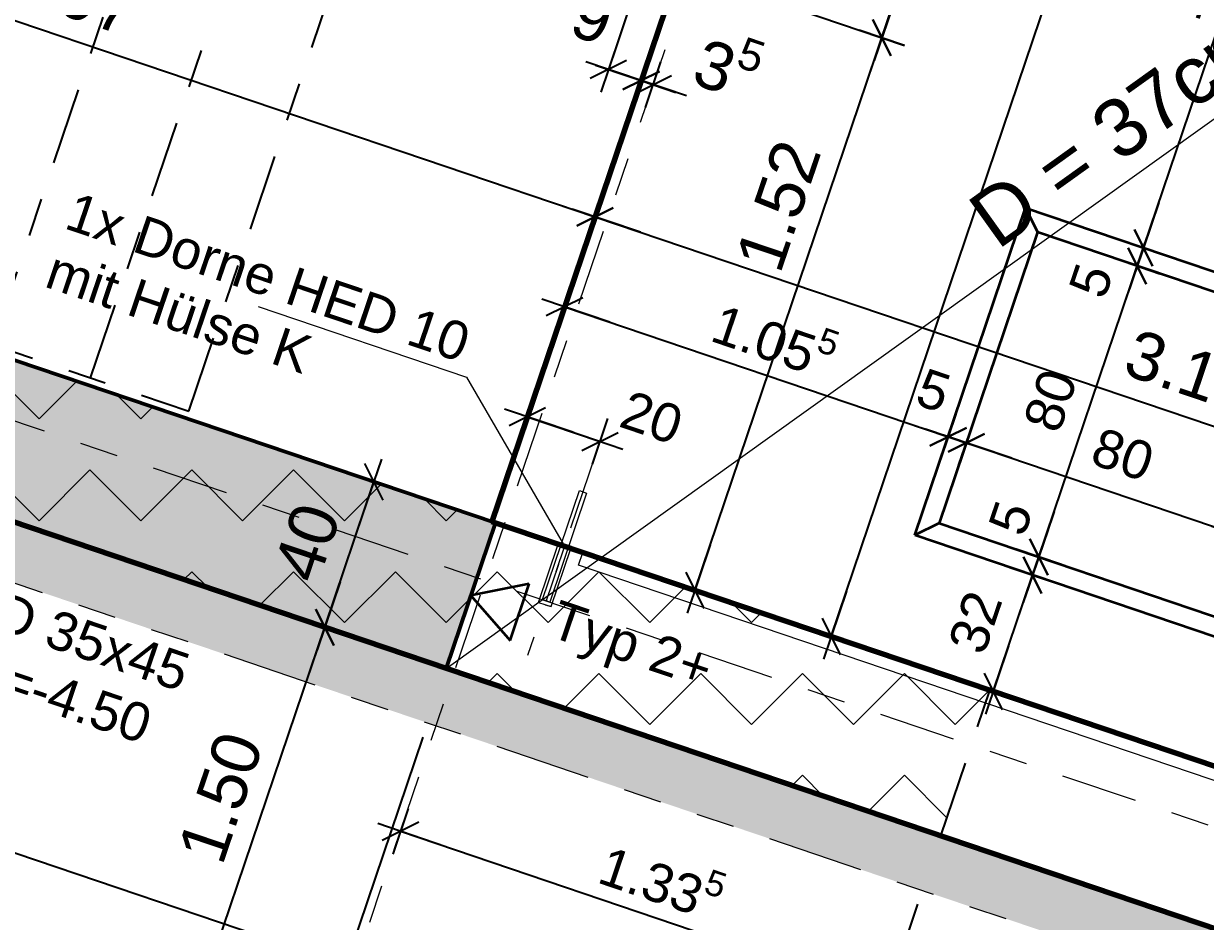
# Model space of a CAD drawing. Header units: metres. Extents: x 229537.2 to 229577.8, y 178146.1 to 178182.9.
# Drawn here: x 229551.747 to 229554.825, y 178169.978 to 178172.317 of the extents above; entities that cross this region are included whole.
import ezdxf

# ---------------------------------------------------------------- set-up
doc = ezdxf.new("R2010")
doc.units = ezdxf.units.M
doc.header["$PDMODE"] = 65
for name, pattern in [('AUSGEZOGEN', [0]), ('GETRENNT2_S6', [0.3, 0.2, -0.1]), ('PHANTOM2_S8', [0.3, 0.2, -0.05, 0, -0.05]), ('PUNKT2_S9', [0.4, 0.25, -0.05, 0, -0.05, 0, -0.05])]:
    doc.linetypes.add(name, pattern=pattern)
for name, color, linetype, lineweight in [('TB_639', 7, 'AUSGEZOGEN', 25), ('TB_640', 7, 'AUSGEZOGEN', 25), ('TB_641', 7, 'AUSGEZOGEN', 25), ('TB_642', 7, 'AUSGEZOGEN', 25), ('TB_643', 7, 'AUSGEZOGEN', 25), ('TB_645', 7, 'AUSGEZOGEN', 25), ('TB_646', 7, 'AUSGEZOGEN', 25), ('TB_649', 7, 'AUSGEZOGEN', 25), ('TB_651', 7, 'AUSGEZOGEN', 25)]:
    doc.layers.add(name, color=color, linetype=linetype, lineweight=lineweight)
doc.styles.add('ARIAL', font='arial.ttf')
doc.dimstyles.new('DIMSTYLE_10', dxfattribs={"dimtxt": 0.1, "dimasz": 0.125, "dimexe": 0, "dimexo": 0, "dimgap": 0.05, "dimtad": 2, "dimdec": 3, "dimrnd": 0.005, "dimzin": 4, "dimdsep": 46, "dimtxsty": 'ARIAL', "dimblk1": 'ALL_ML_STRICH', "dimblk2": 'ALL_ML_STRICH', "dimsah": 1, "dimcen": 0, "dimclrd": 7, "dimclre": 7, "dimclrt": 7, "dimadec": 0, "dimazin": 0, "dimtfac": 1, "dimtdec": 0, "dimtix": 1, "dimtmove": 2, "dimatfit": 3, "dimfxl": 0, "dimtzin": 0, "dimlwd": 0, "dimlwe": 25, "dimarcsym": 0})
doc.dimstyles.new('DIMSTYLE_11', dxfattribs={"dimtxt": 0.1, "dimasz": 0.125, "dimexe": 0, "dimexo": 0, "dimgap": 0.05, "dimtad": 2, "dimrnd": 0.005, "dimzin": 4, "dimdsep": 46, "dimtxsty": 'ARIAL', "dimblk1": 'ALL_ML_STRICH', "dimblk2": 'ALL_ML_STRICH', "dimsah": 1, "dimcen": 0, "dimclrd": 7, "dimclre": 7, "dimclrt": 7, "dimadec": 0, "dimazin": 0, "dimtfac": 1, "dimtdec": 0, "dimtix": 1, "dimtmove": 2, "dimatfit": 3, "dimfxl": 0, "dimtzin": 0, "dimlwd": 0, "dimlwe": 25, "dimarcsym": 0})
doc.dimstyles.new('DIMSTYLE_13', dxfattribs={"dimtxt": 0.1, "dimasz": 0.125, "dimexe": 0, "dimexo": 0, "dimgap": 0.05, "dimtad": 2, "dimdec": 3, "dimrnd": 0.005, "dimzin": 4, "dimdsep": 46, "dimtxsty": 'ARIAL', "dimblk1": 'ALL_ML_STRICH', "dimblk2": 'ALL_ML_STRICH', "dimsah": 1, "dimcen": 0, "dimclrd": 7, "dimclre": 7, "dimclrt": 7, "dimadec": 0, "dimazin": 0, "dimtfac": 1, "dimtdec": 0, "dimtix": 1, "dimtmove": 2, "dimatfit": 3, "dimfxl": 0, "dimtzin": 0, "dimlwd": 0, "dimlwe": 25, "dimarcsym": 0})
doc.dimstyles.new('DIMSTYLE_15', dxfattribs={"dimtxt": 0.1, "dimasz": 0.125, "dimexe": 0, "dimexo": 0, "dimgap": 0.05, "dimtad": 2, "dimdec": 1, "dimlfac": 100, "dimrnd": 0.5, "dimzin": 4, "dimdsep": 46, "dimtxsty": 'ARIAL', "dimblk1": 'ALL_ML_STRICH', "dimblk2": 'ALL_ML_STRICH', "dimsah": 1, "dimcen": 0, "dimclrd": 7, "dimclre": 7, "dimclrt": 7, "dimadec": 0, "dimazin": 0, "dimtfac": 1, "dimtdec": 0, "dimtix": 1, "dimtmove": 2, "dimatfit": 3, "dimfxl": 0, "dimtvp": 1.2, "dimtzin": 0, "dimlwd": 0, "dimlwe": 25, "dimarcsym": 0})
doc.dimstyles.new('DIMSTYLE_16', dxfattribs={"dimtxt": 0.1, "dimasz": 0.125, "dimexe": 0, "dimexo": 0, "dimgap": 0.05, "dimtad": 2, "dimrnd": 0.005, "dimzin": 4, "dimdsep": 46, "dimtxsty": 'ARIAL', "dimblk1": 'ALL_ML_STRICH', "dimblk2": 'ALL_ML_STRICH', "dimsah": 1, "dimcen": 0, "dimclrd": 7, "dimclre": 7, "dimclrt": 7, "dimadec": 0, "dimazin": 0, "dimtfac": 1, "dimtdec": 0, "dimtix": 1, "dimtmove": 2, "dimatfit": 3, "dimfxl": 0, "dimtzin": 0, "dimlwd": 0, "dimlwe": 25, "dimarcsym": 0})
doc.dimstyles.new('DIMSTYLE_17', dxfattribs={"dimtxt": 0.1, "dimasz": 0.125, "dimexe": 0, "dimexo": 0, "dimgap": 0.05, "dimtad": 2, "dimdec": 1, "dimlfac": 100, "dimrnd": 0.5, "dimzin": 4, "dimdsep": 46, "dimtxsty": 'ARIAL', "dimblk1": 'ALL_ML_STRICH', "dimblk2": 'ALL_ML_STRICH', "dimsah": 1, "dimcen": 0, "dimclrd": 7, "dimclre": 7, "dimclrt": 7, "dimadec": 0, "dimazin": 0, "dimtfac": 1, "dimtdec": 0, "dimtix": 1, "dimtmove": 2, "dimatfit": 3, "dimfxl": 0, "dimtzin": 0, "dimlwd": 0, "dimlwe": 25, "dimarcsym": 0})
doc.dimstyles.new('DIMSTYLE_5', dxfattribs={"dimtxt": 0.125, "dimasz": 0.125, "dimexe": 0, "dimexo": 0, "dimgap": 0.0625, "dimtad": 2, "dimdec": 1, "dimlfac": 100, "dimrnd": 0.5, "dimzin": 4, "dimdsep": 46, "dimtxsty": 'ARIAL', "dimblk1": 'ALL_ML_STRICH', "dimblk2": 'ALL_ML_STRICH', "dimsah": 1, "dimcen": 0, "dimclrd": 7, "dimclre": 7, "dimclrt": 7, "dimadec": 0, "dimazin": 0, "dimtfac": 1, "dimtdec": 0, "dimtix": 1, "dimtmove": 2, "dimatfit": 3, "dimfxl": 0, "dimtvp": 1.2, "dimtzin": 0, "dimlwd": 0, "dimlwe": 25, "dimarcsym": 0})
doc.dimstyles.new('DIMSTYLE_7', dxfattribs={"dimtxt": 0.125, "dimasz": 0.125, "dimexe": 0, "dimexo": 0, "dimgap": 0.0625, "dimtad": 2, "dimrnd": 0.005, "dimzin": 4, "dimdsep": 46, "dimtxsty": 'ARIAL', "dimblk1": 'ALL_ML_STRICH', "dimblk2": 'ALL_ML_STRICH', "dimsah": 1, "dimcen": 0, "dimclrd": 7, "dimclre": 7, "dimclrt": 7, "dimadec": 0, "dimazin": 0, "dimtfac": 1, "dimtdec": 0, "dimtix": 1, "dimtmove": 2, "dimatfit": 3, "dimfxl": 0, "dimtzin": 0, "dimlwd": 0, "dimlwe": 25, "dimarcsym": 0})
doc.dimstyles.new('DIMSTYLE_9', dxfattribs={"dimtxt": 0.125, "dimasz": 0.125, "dimexe": 0, "dimexo": 0, "dimgap": 0.0625, "dimtad": 2, "dimdec": 1, "dimlfac": 100, "dimrnd": 0.5, "dimzin": 4, "dimdsep": 46, "dimtxsty": 'ARIAL', "dimblk1": 'ALL_ML_STRICH', "dimblk2": 'ALL_ML_STRICH', "dimsah": 1, "dimcen": 0, "dimclrd": 7, "dimclre": 7, "dimclrt": 7, "dimadec": 0, "dimazin": 0, "dimtfac": 1, "dimtdec": 0, "dimtix": 1, "dimtmove": 2, "dimatfit": 3, "dimfxl": 0, "dimtzin": 0, "dimlwd": 0, "dimlwe": 25, "dimarcsym": 0})

# ---------------------------------------------------------------- blocks, each defined once
blk = doc.blocks.new('ALL_ML_STRICH')
at = {"color": 0, "linetype": 'ByBlock', "lineweight": -2}
for p, q in [((0, -0.5), (0, 0.5)), ((-0.3, -0.3), (0.3, 0.3)), ((-1, 0), (0.5, 0))]:
    blk.add_line(p, q, dxfattribs=at)
blk = doc.blocks.new('*D66')
at = {"layer": 'DEFPOINTS', "color": 7, "linetype": 'AUSGEZOGEN', "lineweight": 25, "transparency": 16777216}
for p in [(2661624.0939, 1209490.6942), (2661624.1255, 1209490.5068), (2661623.9955, 1209490.4035)]:
    blk.add_point(p, dxfattribs=at)
at = {"layer": 'TB_649', "color": 7, "linetype": 'AUSGEZOGEN', "lineweight": -2, "transparency": 16777216}
for p, q in [((2661624.0654, 1209490.61), (2661623.9955, 1209490.4035)), ((2661623.9955, 1209490.4035), (2661624.0807, 1209490.3747)), ((2661624.0807, 1209490.3747), (2661624.0807, 1209490.3747))]:
    blk.add_line(p, q, dxfattribs=at)
at = {"layer": 'TB_649', "color": 7, "linetype": 'AUSGEZOGEN', "lineweight": 25, "transparency": 16777216, "xscale": 0.125, "yscale": 0.125, "zscale": 0.125}
for p, rotation in [((2661623.9955, 1209490.4035), 161.2952431973974), ((2661624.0807, 1209490.3747), 341.2952431973974)]:
    blk.add_blockref('ALL_ML_STRICH', p, dxfattribs=dict(at, rotation=rotation))
at = {"layer": 'TB_649', "color": 7, "linetype": 'AUSGEZOGEN', "lineweight": 25, "transparency": 16777216, "insert": (2661623.9535, 1209490.5388), "char_height": 0.125, "width": 0.375, "attachment_point": 5, "rotation": 341.2952, "style": 'ARIAL'}
blk.add_mtext('\\A1;{\\A1;{9\\H0.082500;\\S^ ;}}', dxfattribs=at)
blk = doc.blocks.new('*D67')
at = {"layer": 'DEFPOINTS', "color": 7, "linetype": 'AUSGEZOGEN', "lineweight": 25, "transparency": 16777216}
for p in [(2661624.1255, 1209490.5068), (2661624.1558, 1209490.4925), (2661624.0807, 1209490.3747)]:
    blk.add_point(p, dxfattribs=at)
at = {"layer": 'TB_649', "color": 7, "linetype": 'AUSGEZOGEN', "lineweight": -2, "transparency": 16777216}
for p, q in [((2661624.0807, 1209490.3747), (2661624.0807, 1209490.3747)), ((2661624.0807, 1209490.3747), (2661624.1123, 1209490.364)), ((2661624.1123, 1209490.364), (2661624.1123, 1209490.364))]:
    blk.add_line(p, q, dxfattribs=at)
at = {"layer": 'TB_649', "color": 7, "linetype": 'AUSGEZOGEN', "lineweight": 25, "transparency": 16777216, "xscale": 0.125, "yscale": 0.125, "zscale": 0.125}
for p, rotation in [((2661624.1123, 1209490.364), 341.2952431973974), ((2661624.0807, 1209490.3747), 161.2952431973974)]:
    blk.add_blockref('ALL_ML_STRICH', p, dxfattribs=dict(at, rotation=rotation))
at = {"layer": 'TB_649', "color": 7, "linetype": 'AUSGEZOGEN', "lineweight": 25, "transparency": 16777216, "insert": (2661624.3089, 1209490.4185), "char_height": 0.125, "width": 0.375, "attachment_point": 5, "rotation": 341.2952, "style": 'ARIAL'}
blk.add_mtext('\\A1;{\\A1;{3\\H0.082500;\\S5^ ;}}', dxfattribs=at)
blk = doc.blocks.new('*D141')
at = {"layer": 'DEFPOINTS', "color": 7, "linetype": 'AUSGEZOGEN', "lineweight": 25, "transparency": 16777216}
for p in [(2661625.8307, 1209492.6189), (2661624.5447, 1209488.9368), (2661624.5755, 1209488.9263)]:
    blk.add_point(p, dxfattribs=at)
at = {"layer": 'TB_649', "color": 7, "linetype": 'AUSGEZOGEN', "lineweight": -2, "transparency": 16777216}
for p, q in [((2661624.5755, 1209488.9263), (2661625.8262, 1209492.6204)), ((2661625.8262, 1209492.6204), (2661625.8262, 1209492.6204)), ((2661624.5755, 1209488.9263), (2661624.5755, 1209488.9263))]:
    blk.add_line(p, q, dxfattribs=at)
at = {"layer": 'TB_649', "color": 7, "linetype": 'AUSGEZOGEN', "lineweight": 25, "transparency": 16777216, "xscale": 0.125, "yscale": 0.125, "zscale": 0.125}
for p, rotation in [((2661625.8262, 1209492.6204), 71.29524323172566), ((2661624.5755, 1209488.9263), 251.2952432317257)]:
    blk.add_blockref('ALL_ML_STRICH', p, dxfattribs=dict(at, rotation=rotation))
at = {"layer": 'TB_649', "color": 7, "linetype": 'AUSGEZOGEN', "lineweight": 25, "transparency": 16777216, "insert": (2661625.0657, 1209490.7319), "char_height": 0.125, "width": 0.5, "attachment_point": 5, "rotation": 71.2952, "style": 'ARIAL'}
blk.add_mtext('\\A1;{\\A1;{3.90\\H0.082500;\\S^ ;}}', dxfattribs=at)
blk = doc.blocks.new('*D147')
at = {"layer": 'DEFPOINTS', "color": 7, "linetype": 'AUSGEZOGEN', "lineweight": 25, "transparency": 16777216}
for p in [(2661621.1473, 1209490.9719), (2661621.1004, 1209490.8333), (2661623.97, 1209490.0476)]:
    blk.add_point(p, dxfattribs=at)
at = {"layer": 'TB_649', "color": 7, "linetype": 'AUSGEZOGEN', "lineweight": -2, "transparency": 16777216}
for p, q in [((2661621.1473, 1209490.9719), (2661621.1473, 1209490.9719)), ((2661621.1473, 1209490.9719), (2661623.9605, 1209490.0195)), ((2661623.9605, 1209490.0195), (2661623.9605, 1209490.0195))]:
    blk.add_line(p, q, dxfattribs=at)
at = {"layer": 'TB_649', "color": 7, "linetype": 'AUSGEZOGEN', "lineweight": 25, "transparency": 16777216, "xscale": 0.125, "yscale": 0.125, "zscale": 0.125}
for p, rotation in [((2661621.1473, 1209490.9719), 161.2952432271626), ((2661623.9605, 1209490.0195), 341.2952432271627)]:
    blk.add_blockref('ALL_ML_STRICH', p, dxfattribs=dict(at, rotation=rotation))
at = {"layer": 'TB_649', "color": 7, "linetype": 'AUSGEZOGEN', "lineweight": 25, "transparency": 16777216, "insert": (2661622.5992, 1209490.6014), "char_height": 0.125, "width": 0.5, "attachment_point": 5, "rotation": 341.2952, "style": 'ARIAL'}
blk.add_mtext('\\A1;{\\A1;{2.97\\H0.082500;\\S^ ;}}', dxfattribs=at)
blk = doc.blocks.new('*D148')
at = {"layer": 'DEFPOINTS', "color": 7, "linetype": 'AUSGEZOGEN', "lineweight": 25, "transparency": 16777216}
for p in [(2661623.97, 1209490.0476), (2661623.9605, 1209490.0195), (2661626.9155, 1209489.0806)]:
    blk.add_point(p, dxfattribs=at)
at = {"layer": 'TB_649', "color": 7, "linetype": 'AUSGEZOGEN', "lineweight": -2, "transparency": 16777216}
for p, q in [((2661623.9605, 1209490.0195), (2661623.9605, 1209490.0195)), ((2661623.9605, 1209490.0195), (2661626.8968, 1209489.0253)), ((2661626.8968, 1209489.0253), (2661626.8968, 1209489.0253))]:
    blk.add_line(p, q, dxfattribs=at)
at = {"layer": 'TB_649', "color": 7, "linetype": 'AUSGEZOGEN', "lineweight": 25, "transparency": 16777216, "xscale": 0.125, "yscale": 0.125, "zscale": 0.125}
for p, rotation in [((2661623.9605, 1209490.0195), 161.2952432271626), ((2661626.8968, 1209489.0253), 341.2952432271627)]:
    blk.add_blockref('ALL_ML_STRICH', p, dxfattribs=dict(at, rotation=rotation))
at = {"layer": 'TB_649', "color": 7, "linetype": 'AUSGEZOGEN', "lineweight": 25, "transparency": 16777216, "insert": (2661625.5112, 1209489.6156), "char_height": 0.125, "width": 0.5, "attachment_point": 5, "rotation": 341.2952, "style": 'ARIAL'}
blk.add_mtext('\\A1;{\\A1;{3.10\\H0.082500;\\S^ ;}}', dxfattribs=at)
blk = doc.blocks.new('*D153')
at = {"layer": 'DEFPOINTS', "color": 7, "linetype": 'AUSGEZOGEN', "lineweight": 25, "transparency": 16777216}
for p in [(2661623.0272, 1209489.0283), (2661622.7316, 1209487.5447), (2661622.7756, 1209487.5298)]:
    blk.add_point(p, dxfattribs=at)
at = {"layer": 'TB_649', "color": 7, "linetype": 'AUSGEZOGEN', "lineweight": -2, "transparency": 16777216}
for p, q in [((2661622.7756, 1209487.5298), (2661623.2566, 1209488.9506)), ((2661623.2566, 1209488.9506), (2661623.2566, 1209488.9506)), ((2661622.7756, 1209487.5298), (2661622.7756, 1209487.5298))]:
    blk.add_line(p, q, dxfattribs=at)
at = {"layer": 'TB_649', "color": 7, "linetype": 'AUSGEZOGEN', "lineweight": 25, "transparency": 16777216, "xscale": 0.125, "yscale": 0.125, "zscale": 0.125}
for p, rotation in [((2661623.2566, 1209488.9506), 71.29524323428163), ((2661622.7756, 1209487.5298), 251.2952432342816)]:
    blk.add_blockref('ALL_ML_STRICH', p, dxfattribs=dict(at, rotation=rotation))
at = {"layer": 'TB_649', "color": 7, "linetype": 'AUSGEZOGEN', "lineweight": 25, "transparency": 16777216, "insert": (2661622.9855, 1209488.5072), "char_height": 0.125, "width": 0.5, "attachment_point": 5, "rotation": 71.2952, "style": 'ARIAL'}
blk.add_mtext('\\A1;{\\A1;{1.50\\H0.082500;\\S^ ;}}', dxfattribs=at)
blk = doc.blocks.new('*D154')
at = {"layer": 'DEFPOINTS', "color": 7, "linetype": 'AUSGEZOGEN', "lineweight": 25, "transparency": 16777216}
for p in [(2661623.3538, 1209489.34), (2661623.0272, 1209489.0283), (2661623.2566, 1209488.9506)]:
    blk.add_point(p, dxfattribs=at)
at = {"layer": 'TB_649', "color": 7, "linetype": 'AUSGEZOGEN', "lineweight": -2, "transparency": 16777216}
for p, q in [((2661623.2566, 1209488.9506), (2661623.3849, 1209489.3295)), ((2661623.3849, 1209489.3295), (2661623.3849, 1209489.3295)), ((2661623.2566, 1209488.9506), (2661623.2566, 1209488.9506))]:
    blk.add_line(p, q, dxfattribs=at)
at = {"layer": 'TB_649', "color": 7, "linetype": 'AUSGEZOGEN', "lineweight": 25, "transparency": 16777216, "xscale": 0.125, "yscale": 0.125, "zscale": 0.125}
for p, rotation in [((2661623.3849, 1209489.3295), 71.29524323428163), ((2661623.2566, 1209488.9506), 251.2952432342816)]:
    blk.add_blockref('ALL_ML_STRICH', p, dxfattribs=dict(at, rotation=rotation))
at = {"layer": 'TB_649', "color": 7, "linetype": 'AUSGEZOGEN', "lineweight": 25, "transparency": 16777216, "insert": (2661623.2104, 1209489.1716), "char_height": 0.125, "width": 0.5, "attachment_point": 5, "rotation": 71.2952, "style": 'ARIAL'}
blk.add_mtext('\\A1;{\\A1;{40\\H0.082500;\\S^ ;}}', dxfattribs=at)
blk = doc.blocks.new('*D190')
at = {"layer": 'DEFPOINTS', "color": 7, "linetype": 'AUSGEZOGEN', "lineweight": 25, "transparency": 16777216}
for p in [(2661623.5617, 1209488.7376), (2661623.4538, 1209488.419), (2661624.8611, 1209488.4074)]:
    blk.add_point(p, dxfattribs=at)
at = {"layer": 'TB_649', "color": 7, "linetype": 'AUSGEZOGEN', "lineweight": -2, "transparency": 16777216}
for p, q in [((2661623.4538, 1209488.419), (2661623.4538, 1209488.419)), ((2661623.4538, 1209488.419), (2661624.7199, 1209487.9904)), ((2661624.8007, 1209488.229), (2661624.7199, 1209487.9904))]:
    blk.add_line(p, q, dxfattribs=at)
at = {"layer": 'TB_649', "color": 7, "linetype": 'AUSGEZOGEN', "lineweight": 25, "transparency": 16777216, "xscale": 0.125, "yscale": 0.125, "zscale": 0.125}
for p, rotation in [((2661623.4538, 1209488.419), 161.2952432321875), ((2661624.7199, 1209487.9904), 341.2952432321875)]:
    blk.add_blockref('ALL_ML_STRICH', p, dxfattribs=dict(at, rotation=rotation))
at = {"layer": 'TB_649', "color": 7, "linetype": 'AUSGEZOGEN', "lineweight": 25, "transparency": 16777216, "insert": (2661624.136, 1209488.2955), "char_height": 0.1, "width": 0.5, "attachment_point": 5, "rotation": 341.2952, "style": 'ARIAL'}
blk.add_mtext('\\A1;{\\A1;{1.33\\H0.066000;\\S5^ ;}}', dxfattribs=at)
blk = doc.blocks.new('*D191')
at = {"layer": 'DEFPOINTS', "color": 7, "linetype": 'AUSGEZOGEN', "lineweight": 25, "transparency": 16777216}
for p in [(2661624.8611, 1209488.4074), (2661624.7199, 1209487.9904), (2661626.1871, 1209487.9584)]:
    blk.add_point(p, dxfattribs=at)
at = {"layer": 'TB_649', "color": 7, "linetype": 'AUSGEZOGEN', "lineweight": -2, "transparency": 16777216}
for p, q in [((2661624.8007, 1209488.229), (2661624.7199, 1209487.9904)), ((2661624.7199, 1209487.9904), (2661626.0459, 1209487.5414)), ((2661626.1264, 1209487.779), (2661626.0459, 1209487.5414))]:
    blk.add_line(p, q, dxfattribs=at)
at = {"layer": 'TB_649', "color": 7, "linetype": 'AUSGEZOGEN', "lineweight": 25, "transparency": 16777216, "xscale": 0.125, "yscale": 0.125, "zscale": 0.125}
for p, rotation in [((2661624.7199, 1209487.9904), 161.2952432321875), ((2661626.0459, 1209487.5414), 341.2952432321875)]:
    blk.add_blockref('ALL_ML_STRICH', p, dxfattribs=dict(at, rotation=rotation))
at = {"layer": 'TB_649', "color": 7, "linetype": 'AUSGEZOGEN', "lineweight": 25, "transparency": 16777216, "insert": (2661625.4225, 1209487.8599), "char_height": 0.1, "width": 0.4, "attachment_point": 5, "rotation": 341.2952, "style": 'ARIAL'}
blk.add_mtext('\\A1;{\\A1;{1.40\\H0.066000;\\S^ ;}}', dxfattribs=at)
blk = doc.blocks.new('*D243')
at = {"layer": 'DEFPOINTS', "color": 7, "linetype": 'AUSGEZOGEN', "lineweight": 25, "transparency": 16777216}
for p in [(2661624.993, 1209489.1228), (2661624.9978, 1209488.7834), (2661625.0504, 1209488.7656)]:
    blk.add_point(p, dxfattribs=at)
at = {"layer": 'TB_649', "color": 7, "linetype": 'AUSGEZOGEN', "lineweight": -2, "transparency": 16777216}
for p, q in [((2661624.9978, 1209488.7834), (2661625.1005, 1209489.0865)), ((2661625.1005, 1209489.0865), (2661625.1005, 1209489.0865)), ((2661624.9978, 1209488.7834), (2661624.9978, 1209488.7834))]:
    blk.add_line(p, q, dxfattribs=at)
at = {"layer": 'TB_649', "color": 7, "linetype": 'AUSGEZOGEN', "lineweight": 25, "transparency": 16777216, "xscale": 0.125, "yscale": 0.125, "zscale": 0.125}
for p, rotation in [((2661625.1005, 1209489.0865), 71.29524330318685), ((2661624.9978, 1209488.7834), 251.2952433031868)]:
    blk.add_blockref('ALL_ML_STRICH', p, dxfattribs=dict(at, rotation=rotation))
at = {"layer": 'TB_649', "color": 7, "linetype": 'AUSGEZOGEN', "lineweight": 25, "transparency": 16777216, "insert": (2661624.9515, 1209488.9638), "char_height": 0.1, "width": 0.4, "attachment_point": 5, "rotation": 71.2952, "style": 'ARIAL'}
blk.add_mtext('\\A1;{\\A1;{32\\H0.066000;\\S^ ;}}', dxfattribs=at)
blk = doc.blocks.new('*D244')
at = {"layer": 'DEFPOINTS', "color": 7, "linetype": 'AUSGEZOGEN', "lineweight": 25, "transparency": 16777216}
for p in [(2661625.0028, 1209489.1723), (2661624.993, 1209489.1228), (2661625.1005, 1209489.0865)]:
    blk.add_point(p, dxfattribs=at)
at = {"layer": 'TB_649', "color": 7, "linetype": 'AUSGEZOGEN', "lineweight": -2, "transparency": 16777216}
for p, q in [((2661625.1005, 1209489.0865), (2661625.1165, 1209489.1338)), ((2661625.1165, 1209489.1338), (2661625.1165, 1209489.1338)), ((2661625.1005, 1209489.0865), (2661625.1005, 1209489.0865))]:
    blk.add_line(p, q, dxfattribs=at)
at = {"layer": 'TB_649', "color": 7, "linetype": 'AUSGEZOGEN', "lineweight": 25, "transparency": 16777216, "xscale": 0.125, "yscale": 0.125, "zscale": 0.125}
for p, rotation in [((2661625.1165, 1209489.1338), 71.29524330318685), ((2661625.1005, 1209489.0865), 251.2952433031868)]:
    blk.add_blockref('ALL_ML_STRICH', p, dxfattribs=dict(at, rotation=rotation))
at = {"layer": 'TB_649', "color": 7, "linetype": 'AUSGEZOGEN', "lineweight": 25, "transparency": 16777216, "insert": (2661625.0434, 1209489.2351), "char_height": 0.1, "width": 0.3, "attachment_point": 5, "rotation": 71.2952, "style": 'ARIAL'}
blk.add_mtext('\\A1;{\\A1;{5\\H0.066000;\\S^ ;}}', dxfattribs=at)
blk = doc.blocks.new('*D245')
at = {"layer": 'DEFPOINTS', "color": 7, "linetype": 'AUSGEZOGEN', "lineweight": 25, "transparency": 16777216}
for p in [(2661625.2743, 1209489.925), (2661625.0028, 1209489.1723), (2661625.1165, 1209489.1338)]:
    blk.add_point(p, dxfattribs=at)
at = {"layer": 'TB_649', "color": 7, "linetype": 'AUSGEZOGEN', "lineweight": -2, "transparency": 16777216}
for p, q in [((2661625.1165, 1209489.1338), (2661625.373, 1209489.8916)), ((2661625.373, 1209489.8916), (2661625.373, 1209489.8916)), ((2661625.1165, 1209489.1338), (2661625.1165, 1209489.1338))]:
    blk.add_line(p, q, dxfattribs=at)
at = {"layer": 'TB_649', "color": 7, "linetype": 'AUSGEZOGEN', "lineweight": 25, "transparency": 16777216, "xscale": 0.125, "yscale": 0.125, "zscale": 0.125}
for p, rotation in [((2661625.373, 1209489.8916), 71.29524330318685), ((2661625.1165, 1209489.1338), 251.2952433031868)]:
    blk.add_blockref('ALL_ML_STRICH', p, dxfattribs=dict(at, rotation=rotation))
at = {"layer": 'TB_649', "color": 7, "linetype": 'AUSGEZOGEN', "lineweight": 25, "transparency": 16777216, "insert": (2661625.147, 1209489.5412), "char_height": 0.1, "width": 0.4, "attachment_point": 5, "rotation": 71.2952, "style": 'ARIAL'}
blk.add_mtext('\\A1;{\\A1;{80\\H0.066000;\\S^ ;}}', dxfattribs=at)
blk = doc.blocks.new('*D246')
at = {"layer": 'DEFPOINTS', "color": 7, "linetype": 'AUSGEZOGEN', "lineweight": 25, "transparency": 16777216}
for p in [(2661625.3008, 1209489.9688), (2661625.2743, 1209489.925), (2661625.373, 1209489.8916)]:
    blk.add_point(p, dxfattribs=at)
at = {"layer": 'TB_649', "color": 7, "linetype": 'AUSGEZOGEN', "lineweight": -2, "transparency": 16777216}
for p, q in [((2661625.373, 1209489.8916), (2661625.3891, 1209489.9389)), ((2661625.3891, 1209489.9389), (2661625.3891, 1209489.9389)), ((2661625.373, 1209489.8916), (2661625.373, 1209489.8916))]:
    blk.add_line(p, q, dxfattribs=at)
at = {"layer": 'TB_649', "color": 7, "linetype": 'AUSGEZOGEN', "lineweight": 25, "transparency": 16777216, "xscale": 0.125, "yscale": 0.125, "zscale": 0.125}
for p, rotation in [((2661625.3891, 1209489.9389), 71.29524330318685), ((2661625.373, 1209489.8916), 251.2952433031868)]:
    blk.add_blockref('ALL_ML_STRICH', p, dxfattribs=dict(at, rotation=rotation))
at = {"layer": 'TB_649', "color": 7, "linetype": 'AUSGEZOGEN', "lineweight": 25, "transparency": 16777216, "insert": (2661625.2528, 1209489.8535), "char_height": 0.1, "width": 0.3, "attachment_point": 5, "rotation": 71.2952, "style": 'ARIAL'}
blk.add_mtext('\\A1;{\\A1;{5\\H0.066000;\\S^ ;}}', dxfattribs=at)
blk = doc.blocks.new('*D247')
at = {"layer": 'DEFPOINTS', "color": 7, "linetype": 'AUSGEZOGEN', "lineweight": 25, "transparency": 16777216}
for p in [(2661625.7074, 1209491.3726), (2661625.3008, 1209489.9688), (2661625.3891, 1209489.9389)]:
    blk.add_point(p, dxfattribs=at)
at = {"layer": 'TB_649', "color": 7, "linetype": 'AUSGEZOGEN', "lineweight": -2, "transparency": 16777216}
for p, q in [((2661625.3891, 1209489.9389), (2661625.8573, 1209491.3218)), ((2661625.8573, 1209491.3218), (2661625.8573, 1209491.3218)), ((2661625.3891, 1209489.9389), (2661625.3891, 1209489.9389))]:
    blk.add_line(p, q, dxfattribs=at)
at = {"layer": 'TB_649', "color": 7, "linetype": 'AUSGEZOGEN', "lineweight": 25, "transparency": 16777216, "xscale": 0.125, "yscale": 0.125, "zscale": 0.125}
for p, rotation in [((2661625.8573, 1209491.3218), 71.29524330318685), ((2661625.3891, 1209489.9389), 251.2952433031868)]:
    blk.add_blockref('ALL_ML_STRICH', p, dxfattribs=dict(at, rotation=rotation))
at = {"layer": 'TB_649', "color": 7, "linetype": 'AUSGEZOGEN', "lineweight": 25, "transparency": 16777216, "insert": (2661625.5292, 1209490.6699), "char_height": 0.1, "width": 0.4, "attachment_point": 5, "rotation": 71.2952, "style": 'ARIAL'}
blk.add_mtext('\\A1;{\\A1;{1.46\\H0.066000;\\S^ ;}}', dxfattribs=at)
blk = doc.blocks.new('*D252')
at = {"layer": 'DEFPOINTS', "color": 7, "linetype": 'AUSGEZOGEN', "lineweight": 25, "transparency": 16777216}
for p in [(2661623.8811, 1209489.7852), (2661623.7529, 1209489.4063), (2661624.8288, 1209489.2943)]:
    blk.add_point(p, dxfattribs=at)
at = {"layer": 'TB_649', "color": 7, "linetype": 'AUSGEZOGEN', "lineweight": -2, "transparency": 16777216}
for p, q in [((2661623.8811, 1209489.7852), (2661623.8811, 1209489.7852)), ((2661623.8811, 1209489.7852), (2661624.8804, 1209489.4468)), ((2661624.8804, 1209489.4468), (2661624.8804, 1209489.4468))]:
    blk.add_line(p, q, dxfattribs=at)
at = {"layer": 'TB_649', "color": 7, "linetype": 'AUSGEZOGEN', "lineweight": 25, "transparency": 16777216, "xscale": 0.125, "yscale": 0.125, "zscale": 0.125}
for p, rotation in [((2661623.8811, 1209489.7852), 161.2952432383846), ((2661624.8804, 1209489.4468), 341.2952432383847)]:
    blk.add_blockref('ALL_ML_STRICH', p, dxfattribs=dict(at, rotation=rotation))
at = {"layer": 'TB_649', "color": 7, "linetype": 'AUSGEZOGEN', "lineweight": 25, "transparency": 16777216, "insert": (2661624.4299, 1209489.7067), "char_height": 0.1, "width": 0.5, "attachment_point": 5, "rotation": 341.2952, "style": 'ARIAL'}
blk.add_mtext('\\A1;{\\A1;{1.05\\H0.066000;\\S5^ ;}}', dxfattribs=at)
blk = doc.blocks.new('*D253')
at = {"layer": 'DEFPOINTS', "color": 7, "linetype": 'AUSGEZOGEN', "lineweight": 25, "transparency": 16777216}
for p in [(2661624.8804, 1209489.4468), (2661624.8288, 1209489.2943), (2661624.8811, 1209489.293)]:
    blk.add_point(p, dxfattribs=at)
at = {"layer": 'TB_649', "color": 7, "linetype": 'AUSGEZOGEN', "lineweight": -2, "transparency": 16777216}
for p, q in [((2661624.8804, 1209489.4468), (2661624.8804, 1209489.4468)), ((2661624.8804, 1209489.4468), (2661624.9278, 1209489.4308)), ((2661624.9278, 1209489.4308), (2661624.9278, 1209489.4308))]:
    blk.add_line(p, q, dxfattribs=at)
at = {"layer": 'TB_649', "color": 7, "linetype": 'AUSGEZOGEN', "lineweight": 25, "transparency": 16777216, "xscale": 0.125, "yscale": 0.125, "zscale": 0.125}
for p, rotation in [((2661624.9278, 1209489.4308), 341.2952432383847), ((2661624.8804, 1209489.4468), 161.2952432383846)]:
    blk.add_blockref('ALL_ML_STRICH', p, dxfattribs=dict(at, rotation=rotation))
at = {"layer": 'TB_649', "color": 7, "linetype": 'AUSGEZOGEN', "lineweight": 25, "transparency": 16777216, "insert": (2661624.8424, 1209489.5671), "char_height": 0.1, "width": 0.3, "attachment_point": 5, "rotation": 341.2952, "style": 'ARIAL'}
blk.add_mtext('\\A1;{\\A1;{5\\H0.066000;\\S^ ;}}', dxfattribs=at)
blk = doc.blocks.new('*D254')
at = {"layer": 'DEFPOINTS', "color": 7, "linetype": 'AUSGEZOGEN', "lineweight": 25, "transparency": 16777216}
for p in [(2661624.9278, 1209489.4308), (2661624.8811, 1209489.293), (2661625.6147, 1209488.9651)]:
    blk.add_point(p, dxfattribs=at)
at = {"layer": 'TB_649', "color": 7, "linetype": 'AUSGEZOGEN', "lineweight": -2, "transparency": 16777216}
for p, q in [((2661624.9278, 1209489.4308), (2661624.9278, 1209489.4308)), ((2661624.9278, 1209489.4308), (2661625.6855, 1209489.1742)), ((2661625.6855, 1209489.1742), (2661625.6855, 1209489.1742))]:
    blk.add_line(p, q, dxfattribs=at)
at = {"layer": 'TB_649', "color": 7, "linetype": 'AUSGEZOGEN', "lineweight": 25, "transparency": 16777216, "xscale": 0.125, "yscale": 0.125, "zscale": 0.125}
for p, rotation in [((2661624.9278, 1209489.4308), 161.2952432383846), ((2661625.6855, 1209489.1742), 341.2952432383847)]:
    blk.add_blockref('ALL_ML_STRICH', p, dxfattribs=dict(at, rotation=rotation))
at = {"layer": 'TB_649', "color": 7, "linetype": 'AUSGEZOGEN', "lineweight": 25, "transparency": 16777216, "insert": (2661625.3352, 1209489.4003), "char_height": 0.1, "width": 0.4, "attachment_point": 5, "rotation": 341.2952, "style": 'ARIAL'}
blk.add_mtext('\\A1;{\\A1;{80\\H0.066000;\\S^ ;}}', dxfattribs=at)
blk = doc.blocks.new('*D262')
at = {"layer": 'DEFPOINTS', "color": 7, "linetype": 'AUSGEZOGEN', "lineweight": 25, "transparency": 16777216}
for p in [(2661624.1791, 1209490.6653), (2661624.2203, 1209489.0466), (2661624.4253, 1209488.9772)]:
    blk.add_point(p, dxfattribs=at)
at = {"layer": 'TB_649', "color": 7, "linetype": 'AUSGEZOGEN', "lineweight": -2, "transparency": 16777216}
for p, q in [((2661624.3532, 1209490.6064), (2661624.7078, 1209490.4863)), ((2661624.2203, 1209489.0466), (2661624.7078, 1209490.4863)), ((2661624.2203, 1209489.0466), (2661624.2203, 1209489.0466))]:
    blk.add_line(p, q, dxfattribs=at)
at = {"layer": 'TB_649', "color": 7, "linetype": 'AUSGEZOGEN', "lineweight": 25, "transparency": 16777216, "xscale": 0.125, "yscale": 0.125, "zscale": 0.125}
for p, rotation in [((2661624.7078, 1209490.4863), 71.29524322607513), ((2661624.2203, 1209489.0466), 251.2952432260751)]:
    blk.add_blockref('ALL_ML_STRICH', p, dxfattribs=dict(at, rotation=rotation))
at = {"layer": 'TB_649', "color": 7, "linetype": 'AUSGEZOGEN', "lineweight": 25, "transparency": 16777216, "insert": (2661624.4385, 1209490.0485), "char_height": 0.125, "width": 0.5, "attachment_point": 5, "rotation": 71.2952, "style": 'ARIAL'}
blk.add_mtext('\\A1;{\\A1;{1.52\\H0.082500;\\S^ ;}}', dxfattribs=at)
blk = doc.blocks.new('*D263')
at = {"layer": 'DEFPOINTS', "color": 7, "linetype": 'AUSGEZOGEN', "lineweight": 25, "transparency": 16777216}
for p in [(2661624.3697, 1209491.5088), (2661624.1791, 1209490.6653), (2661624.7078, 1209490.4863)]:
    blk.add_point(p, dxfattribs=at)
at = {"layer": 'TB_649', "color": 7, "linetype": 'AUSGEZOGEN', "lineweight": -2, "transparency": 16777216}
for p, q in [((2661624.5625, 1209491.4435), (2661624.9836, 1209491.3009)), ((2661624.7078, 1209490.4863), (2661624.9836, 1209491.3009)), ((2661624.3532, 1209490.6064), (2661624.7078, 1209490.4863))]:
    blk.add_line(p, q, dxfattribs=at)
at = {"layer": 'TB_649', "color": 7, "linetype": 'AUSGEZOGEN', "lineweight": 25, "transparency": 16777216, "xscale": 0.125, "yscale": 0.125, "zscale": 0.125}
for p, rotation in [((2661624.9836, 1209491.3009), 71.29524322607513), ((2661624.7078, 1209490.4863), 251.2952432260751)]:
    blk.add_blockref('ALL_ML_STRICH', p, dxfattribs=dict(at, rotation=rotation))
at = {"layer": 'TB_649', "color": 7, "linetype": 'AUSGEZOGEN', "lineweight": 25, "transparency": 16777216, "insert": (2661624.7353, 1209490.9251), "char_height": 0.125, "width": 0.5, "attachment_point": 5, "rotation": 71.2952, "style": 'ARIAL'}
blk.add_mtext('\\A1;{\\A1;{86\\H0.082500;\\S^ ;}}', dxfattribs=at)
blk = doc.blocks.new('*D287')
at = {"layer": 'DEFPOINTS', "color": 7, "linetype": 'AUSGEZOGEN', "lineweight": 25, "transparency": 16777216}
for p in [(2661623.7842, 1209489.4989), (2661623.7854, 1209489.5023), (2661623.9613, 1209489.3983)]:
    blk.add_point(p, dxfattribs=at)
at = {"layer": 'TB_649', "color": 7, "linetype": 'AUSGEZOGEN', "lineweight": -2, "transparency": 16777216}
for p, q in [((2661623.7842, 1209489.4989), (2661623.7842, 1209489.4989)), ((2661623.7842, 1209489.4989), (2661623.9737, 1209489.4348)), ((2661623.9737, 1209489.4348), (2661623.9737, 1209489.4348))]:
    blk.add_line(p, q, dxfattribs=at)
at = {"layer": 'TB_649', "color": 7, "linetype": 'AUSGEZOGEN', "lineweight": 25, "transparency": 16777216, "xscale": 0.125, "yscale": 0.125, "zscale": 0.125}
for p, rotation in [((2661623.7842, 1209489.4989), 161.2952432095731), ((2661623.9737, 1209489.4348), 341.2952432095731)]:
    blk.add_blockref('ALL_ML_STRICH', p, dxfattribs=dict(at, rotation=rotation))
at = {"layer": 'TB_649', "color": 7, "linetype": 'AUSGEZOGEN', "lineweight": 25, "transparency": 16777216, "insert": (2661624.1081, 1209489.4966), "char_height": 0.1, "width": 0.4, "attachment_point": 5, "rotation": 341.2952, "style": 'ARIAL'}
blk.add_mtext('\\A1;{\\A1;{20\\H0.066000;\\S^ ;}}', dxfattribs=at)
blk = doc.blocks.new('*D289')
at = {"layer": 'DEFPOINTS', "color": 7, "linetype": 'AUSGEZOGEN', "lineweight": 25, "transparency": 16777216}
for p in [(2661619.0956, 1209489.683), (2661619.0397, 1209489.5177), (2661623.5729, 1209488.8435)]:
    blk.add_point(p, dxfattribs=at)
at = {"layer": 'TB_649', "color": 7, "linetype": 'AUSGEZOGEN', "lineweight": -2, "transparency": 16777216}
for p, q in [((2661619.0397, 1209489.5177), (2661619.0397, 1209489.5177)), ((2661619.0397, 1209489.5177), (2661623.3114, 1209488.0713)), ((2661623.5121, 1209488.6639), (2661623.3114, 1209488.0713))]:
    blk.add_line(p, q, dxfattribs=at)
at = {"layer": 'TB_649', "color": 7, "linetype": 'AUSGEZOGEN', "lineweight": 25, "transparency": 16777216, "xscale": 0.125, "yscale": 0.125, "zscale": 0.125}
for p, rotation in [((2661619.0397, 1209489.5177), 161.2952432375796), ((2661623.3114, 1209488.0713), 341.2952432375796)]:
    blk.add_blockref('ALL_ML_STRICH', p, dxfattribs=dict(at, rotation=rotation))
at = {"layer": 'TB_649', "color": 7, "linetype": 'AUSGEZOGEN', "lineweight": 25, "transparency": 16777216, "insert": (2661621.2323, 1209488.8963), "char_height": 0.125, "width": 0.5, "attachment_point": 5, "rotation": 341.2952, "style": 'ARIAL'}
blk.add_mtext('\\A1;{\\A1;{4.51\\H0.082500;\\S^ ;}}', dxfattribs=at)
blk = doc.blocks.new('*D290')
at = {"layer": 'DEFPOINTS', "color": 7, "linetype": 'AUSGEZOGEN', "lineweight": 25, "transparency": 16777216}
for p in [(2661623.5729, 1209488.8435), (2661623.3114, 1209488.0713), (2661626.4997, 1209487.8526)]:
    blk.add_point(p, dxfattribs=at)
at = {"layer": 'TB_649', "color": 7, "linetype": 'AUSGEZOGEN', "lineweight": -2, "transparency": 16777216}
for p, q in [((2661623.5121, 1209488.6639), (2661623.3114, 1209488.0713)), ((2661623.3114, 1209488.0713), (2661626.2382, 1209487.0804)), ((2661626.4389, 1209487.6729), (2661626.2382, 1209487.0804))]:
    blk.add_line(p, q, dxfattribs=at)
at = {"layer": 'TB_649', "color": 7, "linetype": 'AUSGEZOGEN', "lineweight": 25, "transparency": 16777216, "xscale": 0.125, "yscale": 0.125, "zscale": 0.125}
for p, rotation in [((2661623.3114, 1209488.0713), 161.2952432375796), ((2661626.2382, 1209487.0804), 341.2952432375796)]:
    blk.add_blockref('ALL_ML_STRICH', p, dxfattribs=dict(at, rotation=rotation))
at = {"layer": 'TB_649', "color": 7, "linetype": 'AUSGEZOGEN', "lineweight": 25, "transparency": 16777216, "insert": (2661624.8201, 1209487.6817), "char_height": 0.125, "width": 0.5, "attachment_point": 5, "rotation": 341.2952, "style": 'ARIAL'}
blk.add_mtext('\\A1;{\\A1;{3.09\\H0.082500;\\S^ ;}}', dxfattribs=at)
blk = doc.blocks.new('No_Georef')
at = {"layer": 'TB_639', "linetype": 'AUSGEZOGEN', "lineweight": 35, "transparency": 33554687}
blk.add_hatch(color=254, dxfattribs=at).paths.add_polyline_path([(2661620.3012, 1209494.491), (2661619.0184, 1209490.7023), (2661616.1958, 1209491.6579), (2661616.0996, 1209491.3738), (2661618.9222, 1209490.4181), (2661618.8196, 1209490.115), (2661619.1985, 1209489.9867), (2661619.3011, 1209490.2898), (2661623.5729, 1209488.8435), (2661623.7012, 1209489.2224), (2661619.4294, 1209490.6687), (2661620.6801, 1209494.3627)])
at = {"layer": 'TB_640', "linetype": 'AUSGEZOGEN', "lineweight": 35, "transparency": 33554687}
for color, points in [(254, [(2661616.1958, 1209491.6579), (2661616.1477, 1209491.5159), (2661618.8282, 1209490.6083), (2661618.732, 1209490.3241), (2661626.8305, 1209487.5822), (2661626.9106, 1209487.819), (2661629.7048, 1209486.873), (2661631.1319, 1209491.0879), (2661644.8519, 1209486.4427), (2661644.9, 1209486.5848), (2661631.0379, 1209491.2781), (2661629.6108, 1209487.0632), (2661626.8167, 1209488.0092), (2661626.7365, 1209487.7724), (2661618.9222, 1209490.4181), (2661619.0184, 1209490.7023)]), (81, [(2661619.4294, 1209490.6687), (2661619.4133, 1209490.6213), (2661623.6378, 1209489.1911), (2661623.5416, 1209488.9069), (2661619.2698, 1209490.3532), (2661619.1511, 1209490.0028), (2661619.1985, 1209489.9867), (2661619.3011, 1209490.2898), (2661623.5729, 1209488.8435), (2661623.7012, 1209489.2224)])]:
    blk.add_hatch(color=color, dxfattribs=at).paths.add_polyline_path(points)
at = {"layer": 'TB_646', "linetype": 'AUSGEZOGEN', "lineweight": 18, "transparency": 33554687}
h = blk.add_hatch(dxfattribs=at)
h.set_pattern_fill('MUSTER', scale=0.1875, angle=45, style=0, pattern_type=2)
h.set_pattern_definition([(45, (-1e-16, 0.53033), (0, 0.265165042945), [0.1875, -0.1875]), (135, (-1e-16, 0.53033), (-0.265165042945, 0), [0.1875, -0.1875])])
h.paths.add_polyline_path([(2661619.4614, 1209490.7634), (2661619.0826, 1209490.8917), (2661618.9222, 1209490.4181), (2661624.8611, 1209488.4074), (2661624.9893, 1209488.7862), (2661619.4294, 1209490.6687)], flags=0)
at = {"layer": 'TB_640', "color": 7, "linetype": 'PUNKT2_S9', "lineweight": 13, "transparency": 33554687}
for p, q in [((2661618.9222, 1209490.4181), (2661626.7365, 1209487.7724)), ((2661618.732, 1209490.3241), (2661626.8305, 1209487.5822))]:
    blk.add_line(p, q, dxfattribs=at)
at = {"layer": 'TB_641', "color": 7, "linetype": 'PHANTOM2_S8', "lineweight": 25, "transparency": 33554687}
for p, q in [((2661622.391, 1209489.6871), (2661622.872, 1209491.1079)), ((2661622.6467, 1209489.6005), (2661623.1278, 1209491.0213)), ((2661622.9025, 1209489.5139), (2661623.3835, 1209490.9347)), ((2661620.885, 1209490.197), (2661622.9025, 1209489.5139))]:
    blk.add_line(p, q, dxfattribs=at)
at = {"layer": 'TB_641', "color": 7, "linetype": 'AUSGEZOGEN', "lineweight": 50, "transparency": 33554687}
for p, q in [((2661623.7012, 1209489.2224), (2661619.4294, 1209490.6687)), ((2661619.3011, 1209490.2898), (2661623.5729, 1209488.8435)), ((2661623.7012, 1209489.2224), (2661623.5729, 1209488.8435))]:
    blk.add_line(p, q, dxfattribs=at)
at = {"layer": 'TB_641', "color": 7, "linetype": 'AUSGEZOGEN', "lineweight": 18, "transparency": 33554687}
for p, q in [((2661623.9173, 1209489.1123), (2661623.9285, 1209489.1454)), ((2661626.6167, 1209488.1983), (2661623.9173, 1209489.1123))]:
    blk.add_line(p, q, dxfattribs=at)
at = {"layer": 'TB_641', "color": 7, "linetype": 'AUSGEZOGEN', "lineweight": 35, "transparency": 33554687}
for p, q in [((2661623.7891, 1209489.0635), (2661623.637, 1209489.033)), ((2661623.7393, 1209488.9163), (2661623.7891, 1209489.0635)), ((2661623.637, 1209489.033), (2661623.7393, 1209488.9163))]:
    blk.add_line(p, q, dxfattribs=at)
at = {"layer": 'TB_642', "color": 7, "linetype": 'AUSGEZOGEN', "lineweight": 70, "transparency": 33554687}
for p, q in [((2661624.1791, 1209490.6653), (2661623.6917, 1209489.2256)), ((2661626.7365, 1209487.7724), (2661618.9222, 1209490.4181)), ((2661626.628, 1209488.2315), (2661623.6917, 1209489.2256))]:
    blk.add_line(p, q, dxfattribs=at)
at = {"layer": 'TB_642', "color": 7, "linetype": 'AUSGEZOGEN', "lineweight": 35, "transparency": 33554687}
for p, q in [((2661624.7936, 1209489.1904), (2661625.0822, 1209490.0428)), ((2661625.0822, 1209490.0428), (2661625.1135, 1209489.9794)), ((2661625.0822, 1209490.0428), (2661625.9347, 1209489.7542)), ((2661625.1135, 1209489.9794), (2661624.857, 1209489.2217)), ((2661625.8713, 1209489.7229), (2661625.1135, 1209489.9794)), ((2661624.857, 1209489.2217), (2661624.7936, 1209489.1904)), ((2661624.857, 1209489.2217), (2661625.6147, 1209488.9651)), ((2661625.6461, 1209488.9017), (2661624.7936, 1209489.1904))]:
    blk.add_line(p, q, dxfattribs=at)
at = {"layer": 'TB_643', "color": 7, "linetype": 'PHANTOM2_S8', "lineweight": 18, "transparency": 33554687}
for p, q in [((2661617.8257, 1209471.7962), (2661626.7057, 1209498.0238)), ((2661613.8118, 1209492.4123), (2661645.8408, 1209481.5681))]:
    blk.add_line(p, q, dxfattribs=at)
at = {"layer": 'TB_645', "color": 7, "linetype": 'PHANTOM2_S8', "lineweight": 18, "transparency": 33554687}
blk.add_line((2661623.9613, 1209489.3983), (2661623.7849, 1209488.8773), dxfattribs=at)
at = {"layer": 'TB_645', "color": 7, "linetype": 'AUSGEZOGEN', "lineweight": 18, "transparency": 33554687}
for p, q in [((2661623.8236, 1209489.0226), (2661623.9198, 1209489.3067)), ((2661623.9198, 1209489.3067), (2661623.9387, 1209489.3003)), ((2661623.9387, 1209489.3003), (2661623.8425, 1209489.0162)), ((2661623.8132, 1209489.0155), (2661623.8646, 1209489.1671)), ((2661623.8646, 1209489.1671), (2661623.8445, 1209489.1738)), ((2661623.8464, 1209489.0043), (2661623.8977, 1209489.1558)), ((2661623.8811, 1209489.1615), (2661623.8587, 1209489.0952)), ((2661623.8646, 1209489.1671), (2661623.8646, 1209489.1671)), ((2661623.8977, 1209489.1558), (2661623.9177, 1209489.1491)), ((2661623.8132, 1209489.0155), (2661623.8464, 1209489.0043)), ((2661623.8425, 1209489.0162), (2661623.8236, 1209489.0226)), ((2661623.83, 1209489.0098), (2661623.8376, 1209489.0073)), ((2661623.8312, 1209489.0094), (2661623.8464, 1209489.0043))]:
    blk.add_line(p, q, dxfattribs=at)
at = {"layer": 'TB_646', "color": 7, "linetype": 'GETRENNT2_S6', "lineweight": 25, "transparency": 33554687}
for p, q in [((2661624.9893, 1209488.7862), (2661619.4294, 1209490.6687)), ((2661618.9222, 1209490.4181), (2661624.8611, 1209488.4074)), ((2661624.8611, 1209488.4074), (2661624.9893, 1209488.7862))]:
    blk.add_line(p, q, dxfattribs=at)
at = {"layer": 'TB_649', "color": 7, "linetype": 'AUSGEZOGEN', "lineweight": 18, "transparency": 33554687}
for p, q in [((2661623.5729, 1209488.8435), (2661627.8787, 1209491.9255)), ((2661623.0828, 1209489.7858), (2661623.6256, 1209489.602)), ((2661623.6256, 1209489.602), (2661623.8811, 1209489.1615))]:
    blk.add_line(p, q, dxfattribs=at)
at = {"layer": 'TB_641', "color": 7, "linetype": 'AUSGEZOGEN', "lineweight": 18, "transparency": 33554687, "insert": (2661623.8479, 1209488.9616), "char_height": 0.1, "width": 0.481617, "attachment_point": 4, "rotation": 341.2952, "style": 'ARIAL'}
blk.add_mtext('\\W1.00;Typ 2+', dxfattribs=at)
at = {"layer": 'TB_649', "color": 7, "linetype": 'AUSGEZOGEN', "lineweight": 18, "transparency": 33554687, "insert": (2661624.9213, 1209490.0538), "char_height": 0.15, "width": 2.909621, "attachment_point": 1, "rotation": 35.5952, "line_spacing_factor": 0.963855, "style": 'ARIAL'}
blk.add_mtext('\\A1;{\\fArial|i0|b0;\\H0.150000;\\W1.000000;\\C7;D = 37cm  OK = -1.80}\\P{\\fArial|i0|b0;\\H0.150000;\\W1.000000;\\C7;                  UK = -2.17}\\P', dxfattribs=at)
at = {"layer": 'TB_649', "color": 7, "linetype": 'AUSGEZOGEN', "lineweight": 70, "transparency": 33554687, "insert": (2661622.6066, 1209490.0858), "char_height": 0.1, "width": 1.149518, "attachment_point": 1, "rotation": 341.2952, "line_spacing_factor": 0.963855, "style": 'ARIAL'}
blk.add_mtext('\\A1;{\\fArial|i0|b0;\\H0.100000;\\W1.000000;\\C7;1x Dorne HED 10}\\P{\\fArial|i0|b0;\\H0.100000;\\W1.000000;\\C7;mit Hülse K}\\P', dxfattribs=at)
at = {"layer": 'TB_651', "color": 7, "linetype": 'AUSGEZOGEN', "lineweight": 35, "transparency": 33554687, "insert": (2661622.2961, 1209489.086), "char_height": 0.1, "width": 0.705145, "attachment_point": 1, "rotation": 341.2952, "line_spacing_factor": 0.963855, "style": 'ARIAL'}
blk.add_mtext('\\A1;{\\fArial|i0|b0;\\H0.100000;\\W1.000000;\\C7;WD 35x45}\\P{\\fArial|i0|b0;\\H0.100000;\\W1.000000;\\C7;OK=-4.50}\\P', dxfattribs=at)
at = {"layer": 'TB_649', "color": 7, "linetype": 'AUSGEZOGEN', "lineweight": 25, "transparency": 33554687}
for base, p1, p2, angle, dimstyle, picture, middle in [((2661625.8262, 1209492.6204), (2661624.5755, 1209488.9263), (2661625.8262, 1209492.6204), 71.2952, 'DIMSTYLE_7', '*D141', (2661625.0657, 1209490.7319)), ((2661624.9836, 1209491.3009), (2661624.3532, 1209490.6064), (2661624.5625, 1209491.4435), 71.2952, 'DIMSTYLE_9', '*D263', (2661624.7353, 1209490.9251)), ((2661625.8573, 1209491.3218), (2661625.3891, 1209489.9389), (2661625.8573, 1209491.3218), 71.2952, 'DIMSTYLE_16', '*D247', (2661625.5292, 1209490.6699)), ((2661623.9605, 1209490.0195), (2661621.1473, 1209490.9719), (2661623.9605, 1209490.0195), 341.2952, 'DIMSTYLE_7', '*D147', (2661622.5992, 1209490.6014)), ((2661624.0807, 1209490.3747), (2661624.0654, 1209490.61), (2661624.0807, 1209490.3747), 341.2952, 'DIMSTYLE_5', '*D66', (2661623.9535, 1209490.5388)), ((2661624.7078, 1209490.4863), (2661624.2203, 1209489.0466), (2661624.3532, 1209490.6064), 71.2952, 'DIMSTYLE_7', '*D262', (2661624.4385, 1209490.0485)), ((2661624.1123, 1209490.364), (2661624.0807, 1209490.3747), (2661624.1123, 1209490.364), 341.2952, 'DIMSTYLE_5', '*D67', (2661624.3089, 1209490.4185)), ((2661626.8968, 1209489.0253), (2661623.9605, 1209490.0195), (2661626.8968, 1209489.0253), 341.2952, 'DIMSTYLE_7', '*D148', (2661625.5112, 1209489.6156)), ((2661625.3891, 1209489.9389), (2661625.373, 1209489.8916), (2661625.3891, 1209489.9389), 71.2952, 'DIMSTYLE_15', '*D246', (2661625.2528, 1209489.8535)), ((2661625.373, 1209489.8916), (2661625.1165, 1209489.1338), (2661625.373, 1209489.8916), 71.2952, 'DIMSTYLE_17', '*D245', (2661625.147, 1209489.5412)), ((2661624.8804, 1209489.4468), (2661623.8811, 1209489.7852), (2661624.8804, 1209489.4468), 341.2952, 'DIMSTYLE_13', '*D252', (2661624.4299, 1209489.7067)), ((2661623.3114, 1209488.0713), (2661619.0397, 1209489.5177), (2661623.5121, 1209488.6639), 341.2952, 'DIMSTYLE_7', '*D289', (2661621.2323, 1209488.8963)), ((2661624.9278, 1209489.4308), (2661624.8804, 1209489.4468), (2661624.9278, 1209489.4308), 341.2952, 'DIMSTYLE_15', '*D253', (2661624.8424, 1209489.5671)), ((2661623.9737, 1209489.4348), (2661623.7842, 1209489.4989), (2661623.9737, 1209489.4348), 341.2952, 'DIMSTYLE_15', '*D287', (2661624.1081, 1209489.4966)), ((2661625.6855, 1209489.1742), (2661624.9278, 1209489.4308), (2661625.6855, 1209489.1742), 341.2952, 'DIMSTYLE_17', '*D254', (2661625.3352, 1209489.4003)), ((2661623.3849, 1209489.3295), (2661623.2566, 1209488.9506), (2661623.3849, 1209489.3295), 71.2952, 'DIMSTYLE_5', '*D154', (2661623.2104, 1209489.1716)), ((2661625.1165, 1209489.1338), (2661625.1005, 1209489.0865), (2661625.1165, 1209489.1338), 71.2952, 'DIMSTYLE_15', '*D244', (2661625.0434, 1209489.2351)), ((2661625.1005, 1209489.0865), (2661624.9978, 1209488.7834), (2661625.1005, 1209489.0865), 71.2952, 'DIMSTYLE_15', '*D243', (2661624.9515, 1209488.9638)), ((2661623.2566, 1209488.9506), (2661622.7756, 1209487.5298), (2661623.2566, 1209488.9506), 71.2952, 'DIMSTYLE_7', '*D153', (2661622.9855, 1209488.5072)), ((2661626.2382, 1209487.0804), (2661623.5121, 1209488.6639), (2661626.4389, 1209487.6729), 341.2952, 'DIMSTYLE_7', '*D290', (2661624.8201, 1209487.6817)), ((2661624.7199, 1209487.9904), (2661623.4538, 1209488.419), (2661624.8007, 1209488.229), 341.2952, 'DIMSTYLE_10', '*D190', (2661624.136, 1209488.2955)), ((2661626.0459, 1209487.5414), (2661624.8007, 1209488.229), (2661626.1264, 1209487.779), 341.2952, 'DIMSTYLE_11', '*D191', (2661625.4225, 1209487.8599))]:
    dim = blk.add_linear_dim(base=base, p1=p1, p2=p2, angle=angle, dimstyle=dimstyle, override={"dimpost": '<>', "dimclrd": 7, "dimclre": 7, "dimclrt": 7, "dimlwd": 0, "dimlwe": 25}, dxfattribs=at)
    dim.commit()
    dim.dimension.update_dxf_attribs({"geometry": picture, "text_midpoint": middle, "dimtype": 128})

msp = doc.modelspace()

# ---------------------------------------------------------------- block references
msp.add_blockref('No_Georef', (-2432070.7256, -1031318.2063))

doc.saveas('drawing.dxf')
